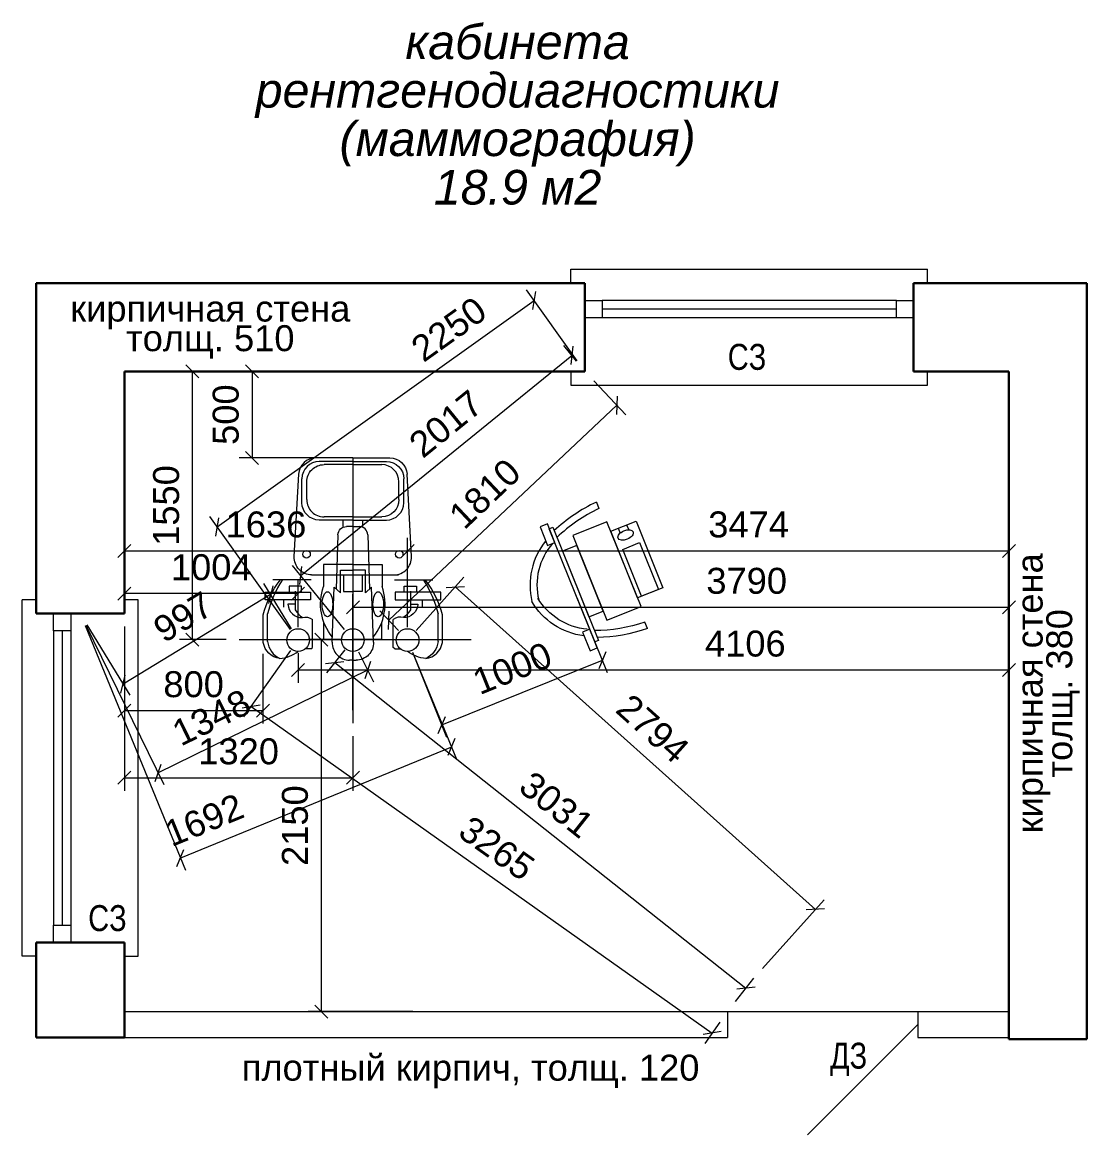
# Model space of a CAD drawing. Header units: metres. Extents: x 14591 to 15202, y 5442 to 5571.
# Drawn here: x 15080.54 to 15086.69, y 5521.08 to 5527.51 of the extents above; entities that cross this region are included whole.
import ezdxf

# ---------------------------------------------------------------- set-up
doc = ezdxf.new("R2010")
doc.units = ezdxf.units.M
doc.header["$MEASUREMENT"] = 0
doc.linetypes.add('AM_DIN_F_W050x2', pattern=[0.003125, 0.00225, -0.000875])
doc.linetypes.add('DGN Style 4', pattern=[5.601258, 2.79888, -1.39944, 0.003499, -1.39944])
doc.layers.get('Defpoints').update_dxf_attribs({"lineweight": 0})
for name, color, linetype, lineweight in [('Level 4', 7, 'Continuous', 0), ('Level 63', 7, 'Continuous', 0), ('Стены', 7, 'Continuous', 13), ('ТХ Мебель', 7, 'Continuous', 30)]:
    doc.layers.add(name, color=color, linetype=linetype, lineweight=lineweight)
doc.styles.add('MONOTXT', font='monotxt.shx', dxfattribs={"width": 0.8, "height": 0.5})
doc.styles.add('Style-Arial', font='arial.ttf')
doc.styles.add('Style-Arial IF', font='ariali.ttf')
doc.styles.add('Style-txt', font='txt.shx')
doc.dimstyles.new('100', dxfattribs={"dimtxt": 0.25, "dimasz": 0.1875, "dimexe": 0.125, "dimexo": 0.125, "dimgap": 0.0625, "dimtad": 1, "dimdec": 0, "dimlfac": 1000, "dimzin": 11, "dimdsep": 46, "dimtxsty": 'Style-txt', "dimblk": 'OBLIQUE', "dimcen": 0.09, "dimadec": 0, "dimazin": 3, "dimtfac": 1, "dimtdec": 0, "dimtmove": 0, "dimatfit": 3, "dimldrblk": 'TerminatorOpen', "dimfxl": 1, "dimfrac": 2, "dimtzin": 11, "dimlwd": 0, "dimlwe": 0, "dimarcsym": 0})

# ---------------------------------------------------------------- blocks, each defined once
blk = doc.blocks.new('*U54')
at = {"layer": 'Стены', "color": 7, "linetype": 'Continuous', "lineweight": 0}
for p, q in [((-0.335, -1.03), (-0.335, 1.03)), ((-0.255, 1.03), (-0.335, 1.03)), ((0.335, 1.03), (0.255, 1.03)), ((0.335, -1.03), (0.335, 1.03)), ((-0.155, 0.85), (-0.155, -0.85)), ((-0.105, 0.85), (-0.105, -0.85)), ((-0.055, 0.85), (-0.055, -0.85)), ((-0.255, -1.03), (-0.335, -1.03)), ((0.255, -1.03), (0.335, -1.03))]:
    blk.add_line(p, q, dxfattribs=at)
at = {"layer": 'Стены', "color": 7, "linetype": 'Continuous', "lineweight": 30}
for p, q in [((0.255, 0.95), (-0.255, 0.95)), ((0.255, -0.95), (-0.255, -0.95))]:
    blk.add_line(p, q, dxfattribs=at)
at = {"layer": 'Стены', "color": 7, "linetype": 'Continuous', "lineweight": 13, "flags": 128}
for points in [[(-0.155, 0.85), (-0.155, 0.95), (-0.055, 0.95), (-0.055, 0.85), (-0.155, 0.85)], [(-0.155, -0.95), (-0.155, -0.85), (-0.055, -0.85), (-0.055, -0.95), (-0.155, -0.95)]]:
    blk.add_lwpolyline(points, close=True, dxfattribs=at)
blk = doc.blocks.new('*U336')
at = {"layer": 'Level 4', "color": 7, "linetype": 'Continuous', "lineweight": 0}
for p, q in [((0.4293, 0.5173), (0.2701, 0.5173)), ((0.0672, 0.2402), (0.0672, 0.4626)), ((0.4231, 0.4924), (0.2639, 0.4924)), ((0.183, 0.4002), (0.2251, 0.4002)), ((-0.067, 0.3382), (-0.5426, 0.3131)), ((0.1326, 0.3327), (0.2413, 0.3327)), ((0.2088, 0.3327), (0.2088, 0.3747)), ((-0.3783, 0.294), (-0.517, 0.294)), ((-0.3961, 0.2665), (-0.4983, 0.2665)), ((0.0383, -0.2383), (0.0383, 0.2641)), ((0.4653, 0.2431), (0.4653, 0.2739)), ((-0.6373, 0), (-0.6373, 0.2132)), ((-0.617, 0.0025), (-0.617, 0.194)), ((-0.2783, 0.0001), (-0.2783, 0.194)), ((0.459, 0.2339), (0.2962, 0.2339)), ((0.4653, 0.2431), (0.459, 0.2339)), ((-0.5983, 0.0008), (-0.5983, 0.1665)), ((-0.2961, 0.001), (-0.2961, 0.1665)), ((-0.0218, 0), (-0.0218, 0.169)), ((-0.0218, 0.169), (0.1063, 0.169)), ((0.4125, 0.1668), (0.3139, 0.1668)), ((0.4125, 0.1668), (0.4125, 0)), ((-0.1924, 0.086), (0.1217, 0.096)), ((0.1432, 0.0722), (0.0109, 0.0722)), ((0.0109, 0.0722), (0.0109, 0)), ((0.428, 0.1193), (0.1103, 0.1087)), ((0.1103, 0.1087), (0.1432, 0.0722)), ((-0.6373, 0), (0.6374, 0)), ((-0.6373, 0), (-0.6373, -0.2132)), ((-0.6373, 0), (0.6374, 0)), ((-0.2408, 0.0569), (-0.2783, 0.0569)), ((-0.2408, 0), (-0.2408, 0.036)), ((-0.2408, 0), (-0.2408, -0.036)), ((-0.0218, 0), (-0.0218, -0.1689)), ((0.0109, -0.0722), (0.0109, 0)), ((0.0383, 0.0548), (0.1349, 0.0548)), ((0.1349, 0.0548), (0.1349, 0)), ((0.1349, -0.0547), (0.1349, 0)), ((0.4125, -0.1667), (0.4125, 0)), ((0.5313, 0), (0.5313, 0.0193)), ((0.5313, 0), (0.5313, -0.0193)), ((-0.617, -0.0025), (-0.617, -0.1939)), ((-0.5983, -0.0007), (-0.5983, -0.1664)), ((-0.2961, -0.0009), (-0.2961, -0.1664)), ((-0.2783, 0), (-0.2783, -0.1939)), ((-0.2408, -0.0568), (-0.2783, -0.0568)), ((0.0383, -0.0547), (0.1349, -0.0547)), ((-0.1924, -0.086), (0.1217, -0.0959)), ((0.1432, -0.0722), (0.0109, -0.0722)), ((0.1103, -0.1086), (0.1432, -0.0722)), ((0.428, -0.1192), (0.1103, -0.1086)), ((-0.0218, -0.1689), (0.1063, -0.1689)), ((0.4125, -0.1667), (0.3139, -0.1667)), ((0.0672, -0.2402), (0.0672, -0.4626)), ((0.459, -0.2339), (0.2962, -0.2339)), ((0.4653, -0.243), (0.459, -0.2339)), ((0.4653, -0.243), (0.4653, -0.2738)), ((-0.067, -0.3381), (-0.5426, -0.313)), ((-0.3783, -0.2939), (-0.517, -0.2939)), ((-0.3961, -0.2664), (-0.4983, -0.2664)), ((0.1326, -0.3326), (0.2413, -0.3326)), ((0.2088, -0.3326), (0.2088, -0.3747)), ((0.183, -0.4002), (0.2251, -0.4002)), ((0.4231, -0.4923), (0.2639, -0.4923)), ((0.4293, -0.5172), (0.2701, -0.5172))]:
    blk.add_line(p, q, dxfattribs=at)
at = {"layer": 'Level 4', "color": 7, "linetype": 'Continuous', "lineweight": 0, "flags": 128}
for points in [[(0.183, 0.2453), (0.183, 0.5074), (0.1394, 0.5074), (0.1394, 0.2453), (0.183, 0.2453)], [(0.1394, 0.3687), (0.1394, 0.2961), (0.1049, 0.2961), (0.1049, 0.3687), (0.1394, 0.3687)], [(0.183, -0.2452), (0.183, -0.5074), (0.1394, -0.5074), (0.1394, -0.2452), (0.183, -0.2452)], [(0.1394, -0.3686), (0.1394, -0.296), (0.1049, -0.296), (0.1049, -0.3686), (0.1394, -0.3686)]]:
    blk.add_lwpolyline(points, close=True, dxfattribs=at)
at = {"layer": 'Level 4', "color": 7, "linetype": 'Continuous', "lineweight": 0}
for centre, radius in [((0.4152, 0.3162), 0.0655), ((-0.0803, 0.2678), 0.0219), ((0.4152, 0), 0.0655), ((0.4152, 0), 0.0655), ((-0.0803, -0.2677), 0.0219), ((0.4152, -0.3161), 0.0655)]:
    blk.add_circle(centre, radius, dxfattribs=at)
for centre, radius, start, end in [((0.4146, -0.0419), 0.5775, 104.49503, 126.78446), ((0.4112, 0.4067), 0.112, 7.73477, 80.69708), ((-0.0617, 0.2383), 0.1, 360, 93.01926), ((-0.4983, 0.1665), 0.1, 90, 180), ((-0.3783, 0.194), 0.1, 360, 90), ((0.3483, 0.2741), 0.0658, 164.42504, 217.71624), ((0.2072, -0.1148), 0.3011, 50.7084, 109.57155), ((-0.1908, 0.036), 0.05, 91.81507, 180), ((0.4313, -0.0193), 0.1, 268.08284, 360), ((-0.3961, -0.1664), 0.1, 270, 360), ((-0.5373, -0.2132), 0.1, 180, 266.98074), ((-0.517, -0.1939), 0.1, 180, 270), ((0.206, -0.2958), 0.079, 272.01294, 2.91889), ((0.1733, -0.2164), 0.1347, 300.35779, 325.98821), ((0.321, -0.4397), 0.202, 5.10256, 37.73548), ((0.4235, 0.1462), 0.6581, 237.33797, 255.96344), ((0.4113, -0.3709), 0.122, 275.53777, 335.37488)]:
    blk.add_arc(centre, radius, start, end, dxfattribs=at)
at = {"layer": 'Level 4', "color": 7, "linetype": 'Continuous', "lineweight": 0, "extrusion": (0, 0, -1)}
for centre, radius, start, end in [((-0.4235, -0.1461), 0.6581, 57.33797, 75.96344), ((-0.4113, 0.371), 0.122, 95.53777, 155.37488), ((-0.321, 0.4398), 0.202, 185.10256, 217.73548), ((-0.206, 0.2958), 0.079, 92.01294, 182.91889), ((-0.1733, 0.2165), 0.1347, 120.35779, 145.98821), ((0.5373, 0.2132), 0.1, 0, 86.98074), ((0.517, 0.194), 0.1, 0, 90), ((0.3961, 0.1665), 0.1, 90, 180), ((-0.4313, 0.0193), 0.1, 88.08284, 180), ((0.1908, -0.036), 0.05, 271.81507, 360), ((-0.2072, 0.1148), 0.3011, 230.7084, 289.57155), ((0.4983, -0.1664), 0.1, 270, 0), ((0.3783, -0.1939), 0.1, 180, 270), ((0.0617, -0.2383), 0.1, 180, 273.01926), ((-0.3483, -0.2741), 0.0658, 344.42504, 37.71624), ((-0.4146, 0.0419), 0.5775, 284.49503, 306.78446), ((-0.4112, -0.4067), 0.112, 187.73477, 260.69708)]:
    blk.add_arc(centre, radius, start, end, dxfattribs=at)
at = {"layer": 'Level 4', "color": 7, "linetype": 'Continuous', "lineweight": 0}
for centre in [(0.2082, 0.1466), (0.2082, -0.1466)]:
    blk.add_ellipse(centre, major_axis=(0.0722, 0), ratio=0.422134, dxfattribs=at)
blk = doc.blocks.new('*U337')
at = {"layer": 'Level 4', "color": 7, "linetype": 'Continuous', "lineweight": 0}
for p, q in [((-0.394, -0.1943), (-0.354, -0.1943)), ((0.2072, -0.2538), (0.1766, -0.2538)), ((0.394, -0.1943), (0.354, -0.1943)), ((0.2072, -0.3076), (0.1758, -0.3076))]:
    blk.add_line(p, q, dxfattribs=at)
at = {"layer": 'Level 4', "color": 7, "linetype": 'Continuous', "lineweight": 0, "flags": 128}
for points in [[(-0.2731, 0.1153), (-0.2731, 0.1604), (-0.3887, 0.1604), (-0.3887, 0.1153), (-0.2731, 0.1153)], [(0.3831, 0.1153), (0.3831, 0.1604), (0.2675, 0.1604), (0.2675, 0.1153), (0.3831, 0.1153)], [(-0.352, 0.0935), (-0.352, 0.1153), (0.3534, 0.1153), (0.3534, 0.0935), (-0.352, 0.0935)], [(0.2039, 0.0049), (0.2039, 0.0935), (-0.2039, 0.0935), (-0.2039, 0.0049), (0.2039, 0.0049)], [(0.2662, -0.2082), (0.2662, 0.0049), (-0.2615, 0.0049), (-0.2615, -0.2082), (0.2662, -0.2082)], [(0.2072, -0.2082), (0.2072, -0.3658), (-0.2084, -0.3658), (-0.2084, -0.2082), (0.2072, -0.2082)], [(-0.2084, -0.3378), (-0.2084, -0.2336), (0.0842, -0.2336), (0.0842, -0.3378), (-0.2084, -0.3378)]]:
    blk.add_lwpolyline(points, close=True, dxfattribs=at)
at = {"layer": 'Level 4', "color": 7, "linetype": 'Continuous', "lineweight": 0, "extrusion": (0, 0, -1)}
for centre, radius, start, end in [((-0.059, -0.0359), 0.4059, 29.21469, 81.64355), ((-0.059, -0.0359), 0.3659, 26.84366, 81.64355), ((-0.566, -0.2472), 0.9615, 3.14947, 20.82746), ((-0.566, -0.2472), 0.9215, 3.28634, 21.69911)]:
    blk.add_arc(centre, radius, start, end, dxfattribs=at)
at = {"layer": 'Level 4', "color": 7, "linetype": 'Continuous', "lineweight": 0}
for centre, radius, start, end in [((-0.059, -0.0359), 0.3659, 26.84366, 81.64355), ((-0.059, -0.0359), 0.4059, 29.21469, 81.64355), ((-0.566, -0.2472), 0.9215, 3.28634, 21.69911), ((-0.566, -0.2472), 0.9615, 3.14947, 20.82746)]:
    blk.add_arc(centre, radius, start, end, dxfattribs=at)
blk.add_ellipse((0.155, -0.2797), major_axis=(0, 0.0467), ratio=0.554875, dxfattribs=at)
blk = doc.blocks.new('_Oblique')
at = {"color": 0, "linetype": 'ByBlock', "lineweight": -2}
blk.add_line((0.5, 0.5), (-0.5, -0.5), dxfattribs=at)
blk = doc.blocks.new('*D338')
at = {"layer": 'Defpoints', "color": 0, "linetype": 'Continuous', "lineweight": 40, "transparency": 16777216}
for p in [(15081.1343, 5524.0957), (15082.4543, 5523.4633), (15082.4543, 5523.1474)]:
    blk.add_point(p, dxfattribs=at)
at = {"layer": 'Стены', "color": 7, "linetype": 'Continuous', "lineweight": 0, "transparency": 16777216}
for p, q in [((15081.1343, 5524.0207), (15081.1343, 5523.0724)), ((15082.4543, 5523.3883), (15082.4543, 5523.0724))]:
    blk.add_line(p, q, dxfattribs=at)
at = {"layer": 'Стены', "color": 0, "linetype": 'Continuous', "lineweight": 0, "transparency": 16777216}
blk.add_line((15081.1343, 5523.1474), (15082.4543, 5523.1474), dxfattribs=at)
at = {"layer": 'Стены', "color": 0, "linetype": 'Continuous', "lineweight": 0, "transparency": 16777216, "xscale": 0.075, "yscale": 0.075, "zscale": 0.075, "rotation": 180}
blk.add_blockref('_Oblique', (15081.1343, 5523.1474), dxfattribs=at)
at = {"layer": 'Стены', "color": 0, "linetype": 'Continuous', "lineweight": 0, "transparency": 16777216, "xscale": 0.075, "yscale": 0.075, "zscale": 0.075}
blk.add_blockref('_Oblique', (15082.4543, 5523.1474), dxfattribs=at)
at = {"layer": 'Стены', "color": 0, "linetype": 'Continuous', "lineweight": 0, "transparency": 16777216, "insert": (15081.7943, 5523.299), "char_height": 0.15, "attachment_point": 5, "style": 'Style-Arial'}
blk.add_mtext('1320', dxfattribs=at)
blk = doc.blocks.new('TerminatorOpen')
at = {"color": 0, "linetype": 'ByBlock', "lineweight": -2}
for q in [(-1, 0.5), (-1, 0), (-1, -0.5)]:
    blk.add_line((0, 0), q, dxfattribs=at)
blk = doc.blocks.new('*D339')
at = {"layer": 'Defpoints', "color": 0, "linetype": 'Continuous', "lineweight": 40, "transparency": 16777216}
for p in [(15082.4643, 5525.4957), (15081.8722, 5524.9957), (15082.4543, 5524.9957)]:
    blk.add_point(p, dxfattribs=at)
at = {"layer": 'Стены', "color": 7, "linetype": 'Continuous', "lineweight": 0, "transparency": 16777216}
for p, q in [((15082.3893, 5525.4957), (15081.7972, 5525.4957)), ((15082.3793, 5524.9957), (15081.7972, 5524.9957))]:
    blk.add_line(p, q, dxfattribs=at)
at = {"layer": 'Стены', "color": 0, "linetype": 'Continuous', "lineweight": 0, "transparency": 16777216}
blk.add_line((15081.8722, 5525.4957), (15081.8722, 5524.9957), dxfattribs=at)
at = {"layer": 'Стены', "color": 0, "linetype": 'Continuous', "lineweight": 0, "transparency": 16777216, "xscale": 0.075, "yscale": 0.075, "zscale": 0.075}
for p, rotation in [((15081.8722, 5525.4957), 90), ((15081.8722, 5524.9957), 270)]:
    blk.add_blockref('_Oblique', p, dxfattribs=dict(at, rotation=rotation))
at = {"layer": 'Стены', "color": 0, "linetype": 'Continuous', "lineweight": 0, "transparency": 16777216, "insert": (15081.7206, 5525.2457), "char_height": 0.15, "attachment_point": 5, "rotation": 90, "style": 'Style-Arial'}
blk.add_mtext('500', dxfattribs=at)
blk = doc.blocks.new('*D340')
at = {"layer": 'Defpoints', "color": 0, "linetype": 'Continuous', "lineweight": 40, "transparency": 16777216}
for p in [(15081.5277, 5525.4957), (15081.9343, 5525.4957), (15081.798, 5523.9457)]:
    blk.add_point(p, dxfattribs=at)
at = {"layer": 'Стены', "color": 7, "linetype": 'Continuous', "lineweight": 0, "transparency": 16777216}
for p, q in [((15081.8593, 5525.4957), (15081.4527, 5525.4957)), ((15081.723, 5523.9457), (15081.4527, 5523.9457))]:
    blk.add_line(p, q, dxfattribs=at)
at = {"layer": 'Стены', "color": 0, "linetype": 'Continuous', "lineweight": 0, "transparency": 16777216}
blk.add_line((15081.5277, 5523.9457), (15081.5277, 5525.4957), dxfattribs=at)
at = {"layer": 'Стены', "color": 0, "linetype": 'Continuous', "lineweight": 0, "transparency": 16777216, "xscale": 0.075, "yscale": 0.075, "zscale": 0.075}
for p, rotation in [((15081.5277, 5525.4957), 90), ((15081.5277, 5523.9457), 270)]:
    blk.add_blockref('_Oblique', p, dxfattribs=dict(at, rotation=rotation))
at = {"layer": 'Стены', "color": 0, "linetype": 'Continuous', "lineweight": 0, "transparency": 16777216, "insert": (15081.3761, 5524.7207), "char_height": 0.15, "attachment_point": 5, "rotation": 90, "style": 'Style-Arial'}
blk.add_mtext('1550', dxfattribs=at)
blk = doc.blocks.new('*D341')
at = {"layer": 'Defpoints', "color": 0, "linetype": 'Continuous', "lineweight": 40, "transparency": 16777216}
for p in [(15081.1343, 5524.0957), (15081.9343, 5523.9378), (15081.9343, 5523.5354)]:
    blk.add_point(p, dxfattribs=at)
at = {"layer": 'Стены', "color": 7, "linetype": 'Continuous', "lineweight": 0, "transparency": 16777216}
for p, q in [((15081.1343, 5524.0207), (15081.1343, 5523.4604)), ((15081.9343, 5523.8628), (15081.9343, 5523.4604))]:
    blk.add_line(p, q, dxfattribs=at)
at = {"layer": 'Стены', "color": 0, "linetype": 'Continuous', "lineweight": 0, "transparency": 16777216}
blk.add_line((15081.1343, 5523.5354), (15081.9343, 5523.5354), dxfattribs=at)
at = {"layer": 'Стены', "color": 0, "linetype": 'Continuous', "lineweight": 0, "transparency": 16777216, "xscale": 0.075, "yscale": 0.075, "zscale": 0.075, "rotation": 180}
blk.add_blockref('_Oblique', (15081.1343, 5523.5354), dxfattribs=at)
at = {"layer": 'Стены', "color": 0, "linetype": 'Continuous', "lineweight": 0, "transparency": 16777216, "xscale": 0.075, "yscale": 0.075, "zscale": 0.075}
blk.add_blockref('_Oblique', (15081.9343, 5523.5354), dxfattribs=at)
at = {"layer": 'Стены', "color": 0, "linetype": 'Continuous', "lineweight": 0, "transparency": 16777216, "insert": (15081.5343, 5523.687), "char_height": 0.15, "attachment_point": 5, "style": 'Style-Arial'}
blk.add_mtext('800', dxfattribs=at)
blk = doc.blocks.new('*D342')
at = {"layer": 'Defpoints', "color": 0, "linetype": 'Continuous', "lineweight": 40, "transparency": 16777216}
for p in [(15083.7212, 5524.2594), (15082.7704, 5523.9432), (15083.8958, 5523.826)]:
    blk.add_point(p, dxfattribs=at)
at = {"layer": 'Стены', "color": 7, "linetype": 'Continuous', "lineweight": 0, "transparency": 16777216}
for p, q in [((15083.7492, 5524.1899), (15083.9238, 5523.7564)), ((15082.7985, 5523.8736), (15082.9962, 5523.3827))]:
    blk.add_line(p, q, dxfattribs=at)
at = {"layer": 'Стены', "color": 0, "linetype": 'Continuous', "lineweight": 0, "transparency": 16777216}
blk.add_line((15082.9682, 5523.4523), (15083.8958, 5523.826), dxfattribs=at)
at = {"layer": 'Стены', "color": 0, "linetype": 'Continuous', "lineweight": 0, "transparency": 16777216, "xscale": 0.075, "yscale": 0.075, "zscale": 0.075}
for p, rotation in [((15083.8958, 5523.826), 21.94202612850598), ((15082.9682, 5523.4523), 201.942026128506)]:
    blk.add_blockref('_Oblique', p, dxfattribs=dict(at, rotation=rotation))
at = {"layer": 'Стены', "color": 0, "linetype": 'Continuous', "lineweight": 0, "transparency": 16777216, "insert": (15083.3754, 5523.7797), "char_height": 0.15, "attachment_point": 5, "rotation": 21.94203, "style": 'Style-Arial'}
blk.add_mtext('1000', dxfattribs=at)
blk = doc.blocks.new('*D343')
at = {"color": 7, "linetype": 'Continuous', "lineweight": 0, "transparency": 16777216}
for p, q in [((15083.8458, 5525.4412), (15084.0306, 5525.2454)), ((15082.719, 5523.9978), (15082.611, 5524.1122))]:
    blk.add_line(p, q, dxfattribs=at)
at = {"color": 0, "linetype": 'Continuous', "lineweight": 0, "transparency": 16777216}
blk.add_line((15082.6625, 5524.0576), (15083.9791, 5525.2999), dxfattribs=at)
at = {"layer": 'Defpoints', "color": 0, "linetype": 'Continuous', "lineweight": 40, "transparency": 16777216}
for p in [(15083.7943, 5525.4957), (15083.9791, 5525.2999), (15082.7704, 5523.9432)]:
    blk.add_point(p, dxfattribs=at)
at = {"color": 0, "linetype": 'Continuous', "lineweight": 0, "transparency": 16777216, "xscale": 0.075, "yscale": 0.075, "zscale": 0.075}
for p, rotation in [((15083.9791, 5525.2999), 43.33777716977843), ((15082.6625, 5524.0576), 223.3377771697784)]:
    blk.add_blockref('_Oblique', p, dxfattribs=dict(at, rotation=rotation))
at = {"color": 0, "linetype": 'Continuous', "lineweight": 0, "transparency": 16777216, "insert": (15083.2168, 5524.789), "char_height": 0.15, "attachment_point": 5, "rotation": 43.33778, "style": 'Style-Arial'}
blk.add_mtext('1810', dxfattribs=at)
blk = doc.blocks.new('*D344')
at = {"color": 7, "linetype": 'Continuous', "lineweight": 0, "transparency": 16777216}
for p, q in [((15082.8205, 5523.9991), (15083.0955, 5524.3061)), ((15084.8217, 5522.0456), (15085.1767, 5522.4419))]:
    blk.add_line(p, q, dxfattribs=at)
at = {"color": 0, "linetype": 'Continuous', "lineweight": 0, "transparency": 16777216}
blk.add_line((15083.0455, 5524.2502), (15085.1267, 5522.3861), dxfattribs=at)
at = {"layer": 'Defpoints', "color": 0, "linetype": 'Continuous', "lineweight": 40, "transparency": 16777216}
for p in [(15082.7704, 5523.9432), (15085.1267, 5522.3861), (15084.7716, 5521.9897)]:
    blk.add_point(p, dxfattribs=at)
at = {"color": 0, "linetype": 'Continuous', "lineweight": 0, "transparency": 16777216, "xscale": 0.075, "yscale": 0.075, "zscale": 0.075}
for p, rotation in [((15083.0455, 5524.2502), 138.1490629556962), ((15085.1267, 5522.3861), 318.1490629556962)]:
    blk.add_blockref('_Oblique', p, dxfattribs=dict(at, rotation=rotation))
at = {"color": 0, "linetype": 'Continuous', "lineweight": 0, "transparency": 16777216, "insert": (15084.1872, 5523.4311), "char_height": 0.15, "attachment_point": 5, "rotation": 318.14906, "style": 'Style-Arial'}
blk.add_mtext('2794', dxfattribs=at)
blk = doc.blocks.new('*D345')
at = {"color": 7, "linetype": 'Continuous', "lineweight": 0, "transparency": 16777216}
for p, q in [((15082.4077, 5523.8871), (15082.3027, 5523.7546)), ((15084.6645, 5521.8545), (15084.7716, 5521.9897))]:
    blk.add_line(p, q, dxfattribs=at)
at = {"color": 0, "linetype": 'Continuous', "lineweight": 0, "transparency": 16777216}
blk.add_line((15082.3493, 5523.8134), (15084.7251, 5521.9309), dxfattribs=at)
at = {"layer": 'Defpoints', "color": 0, "linetype": 'Continuous', "lineweight": 40, "transparency": 16777216}
for p in [(15082.4543, 5523.9459), (15084.7251, 5521.9309), (15084.618, 5521.7957)]:
    blk.add_point(p, dxfattribs=at)
at = {"color": 0, "linetype": 'Continuous', "lineweight": 0, "transparency": 16777216, "xscale": 0.075, "yscale": 0.075, "zscale": 0.075}
for p, rotation in [((15082.3493, 5523.8134), 141.6082354860141), ((15084.7251, 5521.9309), 321.6082354860141)]:
    blk.add_blockref('_Oblique', p, dxfattribs=dict(at, rotation=rotation))
at = {"color": 0, "linetype": 'Continuous', "lineweight": 0, "transparency": 16777216, "insert": (15083.6314, 5522.991), "char_height": 0.15, "attachment_point": 5, "rotation": 321.60824, "style": 'Style-Arial'}
blk.add_mtext('3031', dxfattribs=at)
blk = doc.blocks.new('*D346')
at = {"color": 0, "linetype": 'Continuous', "lineweight": 0, "transparency": 16777216}
blk.add_line((15082.1537, 5524.316), (15083.7196, 5525.5878), dxfattribs=at)
at = {"color": 7, "linetype": 'Continuous', "lineweight": 0, "transparency": 16777216}
for p, q in [((15083.747, 5525.554), (15083.6723, 5525.646)), ((15082.407, 5524.0041), (15082.1064, 5524.3742))]:
    blk.add_line(p, q, dxfattribs=at)
at = {"layer": 'Defpoints', "color": 0, "linetype": 'Continuous', "lineweight": 40, "transparency": 16777216}
for p in [(15083.7196, 5525.5878), (15083.7943, 5525.4957), (15082.4543, 5523.9459)]:
    blk.add_point(p, dxfattribs=at)
at = {"color": 0, "linetype": 'Continuous', "lineweight": 0, "transparency": 16777216, "xscale": 0.075, "yscale": 0.075, "zscale": 0.075}
for p, rotation in [((15083.7196, 5525.5878), 39.08194952071858), ((15082.1537, 5524.316), 219.0819495207186)]:
    blk.add_blockref('_Oblique', p, dxfattribs=dict(at, rotation=rotation))
at = {"color": 0, "linetype": 'Continuous', "lineweight": 0, "transparency": 16777216, "insert": (15082.9926, 5525.1926), "char_height": 0.15, "attachment_point": 5, "rotation": 39.08195, "style": 'Style-Arial'}
blk.add_mtext('2017', dxfattribs=at)
blk = doc.blocks.new('*D347')
at = {"color": 7, "linetype": 'Continuous', "lineweight": 0, "transparency": 16777216}
for p, q in [((15083.7507, 5525.5568), (15083.4582, 5525.966)), ((15082.0946, 5524.0042), (15081.6276, 5524.6577))]:
    blk.add_line(p, q, dxfattribs=at)
at = {"color": 0, "linetype": 'Continuous', "lineweight": 0, "transparency": 16777216}
blk.add_line((15081.6712, 5524.5967), (15083.5018, 5525.905), dxfattribs=at)
at = {"layer": 'Defpoints', "color": 0, "linetype": 'Continuous', "lineweight": 40, "transparency": 16777216}
for p in [(15083.5018, 5525.905), (15083.7943, 5525.4957), (15082.1382, 5523.9432)]:
    blk.add_point(p, dxfattribs=at)
at = {"color": 0, "linetype": 'Continuous', "lineweight": 0, "transparency": 16777216, "xscale": 0.075, "yscale": 0.075, "zscale": 0.075}
for p, rotation in [((15083.5018, 5525.905), 35.55257226797847), ((15081.6712, 5524.5967), 215.5525722679785)]:
    blk.add_blockref('_Oblique', p, dxfattribs=dict(at, rotation=rotation))
at = {"color": 0, "linetype": 'Continuous', "lineweight": 0, "transparency": 16777216, "insert": (15083.0091, 5525.7392), "char_height": 0.15, "attachment_point": 5, "rotation": 35.55257, "style": 'Style-Arial'}
blk.add_mtext('2250', dxfattribs=at)
blk = doc.blocks.new('*D348')
at = {"color": 7, "linetype": 'Continuous', "lineweight": 0, "transparency": 16777216}
for p, q in [((15082.0948, 5523.882), (15081.8232, 5523.4988)), ((15084.5746, 5521.7346), (15084.4869, 5521.6108))]:
    blk.add_line(p, q, dxfattribs=at)
at = {"color": 0, "linetype": 'Continuous', "lineweight": 0, "transparency": 16777216}
blk.add_line((15081.8666, 5523.56), (15084.5303, 5521.672), dxfattribs=at)
at = {"layer": 'Defpoints', "color": 0, "linetype": 'Continuous', "lineweight": 40, "transparency": 16777216}
for p in [(15082.1382, 5523.9432), (15084.618, 5521.7957), (15084.5303, 5521.672)]:
    blk.add_point(p, dxfattribs=at)
at = {"color": 0, "linetype": 'Continuous', "lineweight": 0, "transparency": 16777216, "xscale": 0.075, "yscale": 0.075, "zscale": 0.075}
for p, rotation in [((15081.8666, 5523.56), 144.6714562577724), ((15084.5303, 5521.672), 324.6714562577724)]:
    blk.add_blockref('_Oblique', p, dxfattribs=dict(at, rotation=rotation))
at = {"color": 0, "linetype": 'Continuous', "lineweight": 0, "transparency": 16777216, "insert": (15083.2861, 5522.7397), "char_height": 0.15, "attachment_point": 5, "rotation": 324.67146, "style": 'Style-Arial'}
blk.add_mtext('3265', dxfattribs=at)
blk = doc.blocks.new('*D349')
at = {"color": 7, "linetype": 'Continuous', "lineweight": 0, "transparency": 16777216}
for p, q in [((15082.3931, 5523.9457), (15082.1969, 5523.9457)), ((15082.8011, 5521.7957), (15082.1969, 5521.7957))]:
    blk.add_line(p, q, dxfattribs=at)
at = {"color": 0, "linetype": 'Continuous', "lineweight": 0, "transparency": 16777216}
blk.add_line((15082.2719, 5523.9457), (15082.2719, 5521.7957), dxfattribs=at)
at = {"layer": 'Defpoints', "color": 0, "linetype": 'Continuous', "lineweight": 40, "transparency": 16777216}
for p in [(15082.4681, 5523.9457), (15082.2719, 5521.7957), (15082.8761, 5521.7957)]:
    blk.add_point(p, dxfattribs=at)
at = {"color": 0, "linetype": 'Continuous', "lineweight": 0, "transparency": 16777216, "xscale": 0.075, "yscale": 0.075, "zscale": 0.075}
for p, rotation in [((15082.2719, 5523.9457), 90), ((15082.2719, 5521.7957), 270)]:
    blk.add_blockref('_Oblique', p, dxfattribs=dict(at, rotation=rotation))
at = {"color": 0, "linetype": 'Continuous', "lineweight": 0, "transparency": 16777216, "insert": (15082.1203, 5522.8707), "char_height": 0.15, "attachment_point": 5, "rotation": 90, "style": 'Style-Arial'}
blk.add_mtext('2150', dxfattribs=at)
blk = doc.blocks.new('*D350')
at = {"color": 7, "linetype": 'Continuous', "lineweight": 0, "transparency": 16777216}
for p, q in [((15082.7704, 5524.0182), (15082.7704, 5524.5335)), ((15086.2443, 5524.1982), (15086.2443, 5524.5335))]:
    blk.add_line(p, q, dxfattribs=at)
at = {"color": 0, "linetype": 'Continuous', "lineweight": 0, "transparency": 16777216}
blk.add_line((15082.7704, 5524.4585), (15086.2443, 5524.4585), dxfattribs=at)
at = {"layer": 'Defpoints', "color": 0, "linetype": 'Continuous', "lineweight": 40, "transparency": 16777216}
for p in [(15086.2443, 5524.4585), (15086.2443, 5524.1232), (15082.7704, 5523.9432)]:
    blk.add_point(p, dxfattribs=at)
at = {"color": 0, "linetype": 'Continuous', "lineweight": 0, "transparency": 16777216, "xscale": 0.075, "yscale": 0.075, "zscale": 0.075, "rotation": 180}
blk.add_blockref('_Oblique', (15082.7704, 5524.4585), dxfattribs=at)
at = {"color": 0, "linetype": 'Continuous', "lineweight": 0, "transparency": 16777216, "xscale": 0.075, "yscale": 0.075, "zscale": 0.075}
blk.add_blockref('_Oblique', (15086.2443, 5524.4585), dxfattribs=at)
at = {"color": 0, "linetype": 'Continuous', "lineweight": 0, "transparency": 16777216, "insert": (15084.7406, 5524.6102), "char_height": 0.15, "attachment_point": 5, "style": 'Style-Arial'}
blk.add_mtext('3474', dxfattribs=at)
blk = doc.blocks.new('*D351')
at = {"color": 7, "linetype": 'Continuous', "lineweight": 0, "transparency": 16777216}
for p, q in [((15082.4543, 5523.5383), (15082.4543, 5524.2078)), ((15086.2443, 5523.6407), (15086.2443, 5524.2078))]:
    blk.add_line(p, q, dxfattribs=at)
at = {"color": 0, "linetype": 'Continuous', "lineweight": 0, "transparency": 16777216}
blk.add_line((15082.4543, 5524.1328), (15086.2443, 5524.1328), dxfattribs=at)
at = {"layer": 'Defpoints', "color": 0, "linetype": 'Continuous', "lineweight": 40, "transparency": 16777216}
for p in [(15086.2443, 5524.1328), (15086.2443, 5523.5657), (15082.4543, 5523.4633)]:
    blk.add_point(p, dxfattribs=at)
at = {"color": 0, "linetype": 'Continuous', "lineweight": 0, "transparency": 16777216, "xscale": 0.075, "yscale": 0.075, "zscale": 0.075, "rotation": 180}
blk.add_blockref('_Oblique', (15082.4543, 5524.1328), dxfattribs=at)
at = {"color": 0, "linetype": 'Continuous', "lineweight": 0, "transparency": 16777216, "xscale": 0.075, "yscale": 0.075, "zscale": 0.075}
blk.add_blockref('_Oblique', (15086.2443, 5524.1328), dxfattribs=at)
at = {"color": 0, "linetype": 'Continuous', "lineweight": 0, "transparency": 16777216, "insert": (15084.7297, 5524.2844), "char_height": 0.15, "attachment_point": 5, "style": 'Style-Arial'}
blk.add_mtext('3790', dxfattribs=at)
blk = doc.blocks.new('*D352')
at = {"color": 7, "linetype": 'Continuous', "lineweight": 0, "transparency": 16777216}
for p, q in [((15082.1382, 5523.8682), (15082.1382, 5523.6951)), ((15086.2443, 5523.6407), (15086.2443, 5523.8451))]:
    blk.add_line(p, q, dxfattribs=at)
at = {"color": 0, "linetype": 'Continuous', "lineweight": 0, "transparency": 16777216}
blk.add_line((15082.1382, 5523.7701), (15086.2443, 5523.7701), dxfattribs=at)
at = {"layer": 'Defpoints', "color": 0, "linetype": 'Continuous', "lineweight": 40, "transparency": 16777216}
for p in [(15082.1382, 5523.9432), (15086.2443, 5523.7701), (15086.2443, 5523.5657)]:
    blk.add_point(p, dxfattribs=at)
at = {"color": 0, "linetype": 'Continuous', "lineweight": 0, "transparency": 16777216, "xscale": 0.075, "yscale": 0.075, "zscale": 0.075, "rotation": 180}
blk.add_blockref('_Oblique', (15082.1382, 5523.7701), dxfattribs=at)
at = {"color": 0, "linetype": 'Continuous', "lineweight": 0, "transparency": 16777216, "xscale": 0.075, "yscale": 0.075, "zscale": 0.075}
blk.add_blockref('_Oblique', (15086.2443, 5523.7701), dxfattribs=at)
at = {"color": 0, "linetype": 'Continuous', "lineweight": 0, "transparency": 16777216, "insert": (15084.7218, 5523.9217), "char_height": 0.15, "attachment_point": 5, "style": 'Style-Arial'}
blk.add_mtext('4106', dxfattribs=at)
blk = doc.blocks.new('*D353')
at = {"color": 7, "linetype": 'Continuous', "lineweight": 0, "transparency": 16777216}
for p, q in [((15081.1343, 5524.1707), (15081.1343, 5524.2865)), ((15082.1382, 5524.0182), (15082.1382, 5524.2865))]:
    blk.add_line(p, q, dxfattribs=at)
at = {"color": 0, "linetype": 'Continuous', "lineweight": 0, "transparency": 16777216}
blk.add_line((15082.1382, 5524.2115), (15081.1343, 5524.2115), dxfattribs=at)
at = {"layer": 'Defpoints', "color": 0, "linetype": 'Continuous', "lineweight": 40, "transparency": 16777216}
for p in [(15081.1343, 5524.2115), (15081.1343, 5524.0957), (15082.1382, 5523.9432)]:
    blk.add_point(p, dxfattribs=at)
at = {"color": 0, "linetype": 'Continuous', "lineweight": 0, "transparency": 16777216, "xscale": 0.075, "yscale": 0.075, "zscale": 0.075, "rotation": 180}
blk.add_blockref('_Oblique', (15081.1343, 5524.2115), dxfattribs=at)
at = {"color": 0, "linetype": 'Continuous', "lineweight": 0, "transparency": 16777216, "xscale": 0.075, "yscale": 0.075, "zscale": 0.075}
blk.add_blockref('_Oblique', (15082.1382, 5524.2115), dxfattribs=at)
at = {"color": 0, "linetype": 'Continuous', "lineweight": 0, "transparency": 16777216, "insert": (15081.6363, 5524.3631), "char_height": 0.15, "attachment_point": 5, "style": 'Style-Arial'}
blk.add_mtext('1004', dxfattribs=at)
blk = doc.blocks.new('*D354')
at = {"color": 7, "linetype": 'Continuous', "lineweight": 0, "transparency": 16777216}
for p, q in [((15081.1343, 5524.1707), (15081.1343, 5524.5335)), ((15082.7704, 5524.0182), (15082.7704, 5524.5335))]:
    blk.add_line(p, q, dxfattribs=at)
at = {"color": 0, "linetype": 'Continuous', "lineweight": 0, "transparency": 16777216}
blk.add_line((15081.1343, 5524.4585), (15082.7704, 5524.4585), dxfattribs=at)
at = {"layer": 'Defpoints', "color": 0, "linetype": 'Continuous', "lineweight": 40, "transparency": 16777216}
for p in [(15082.7704, 5524.4585), (15081.1343, 5524.0957), (15082.7704, 5523.9432)]:
    blk.add_point(p, dxfattribs=at)
at = {"color": 0, "linetype": 'Continuous', "lineweight": 0, "transparency": 16777216, "xscale": 0.075, "yscale": 0.075, "zscale": 0.075, "rotation": 180}
blk.add_blockref('_Oblique', (15081.1343, 5524.4585), dxfattribs=at)
at = {"color": 0, "linetype": 'Continuous', "lineweight": 0, "transparency": 16777216, "xscale": 0.075, "yscale": 0.075, "zscale": 0.075}
blk.add_blockref('_Oblique', (15082.7704, 5524.4585), dxfattribs=at)
at = {"color": 0, "linetype": 'Continuous', "lineweight": 0, "transparency": 16777216, "insert": (15081.9524, 5524.6102), "char_height": 0.15, "attachment_point": 5, "style": 'Style-Arial'}
blk.add_mtext('1636', dxfattribs=at)
blk = doc.blocks.new('*D355')
at = {"color": 7, "linetype": 'Continuous', "lineweight": 0, "transparency": 16777216}
for p, q in [((15082.0993, 5524.0073), (15081.9401, 5524.2696)), ((15080.9182, 5524.0316), (15081.1656, 5523.624))]:
    blk.add_line(p, q, dxfattribs=at)
at = {"color": 0, "linetype": 'Continuous', "lineweight": 0, "transparency": 16777216}
blk.add_line((15081.979, 5524.2055), (15081.1267, 5523.6881), dxfattribs=at)
at = {"layer": 'Defpoints', "color": 0, "linetype": 'Continuous', "lineweight": 40, "transparency": 16777216}
for p in [(15080.8793, 5524.0957), (15082.1382, 5523.9432), (15081.1267, 5523.6881)]:
    blk.add_point(p, dxfattribs=at)
at = {"color": 0, "linetype": 'Continuous', "lineweight": 0, "transparency": 16777216, "xscale": 0.075, "yscale": 0.075, "zscale": 0.075}
for p, rotation in [((15081.979, 5524.2055), 31.25572662377543), ((15081.1267, 5523.6881), 211.2557266237754)]:
    blk.add_blockref('_Oblique', p, dxfattribs=dict(at, rotation=rotation))
at = {"color": 0, "linetype": 'Continuous', "lineweight": 0, "transparency": 16777216, "insert": (15081.4742, 5524.0764), "char_height": 0.15, "attachment_point": 5, "rotation": 31.25573, "style": 'Style-Arial'}
blk.add_mtext('997', dxfattribs=at)
blk = doc.blocks.new('*D356')
at = {"color": 7, "linetype": 'Continuous', "lineweight": 0, "transparency": 16777216}
for p, q in [((15080.9123, 5524.0284), (15081.3623, 5523.1086)), ((15082.4873, 5523.8758), (15082.5729, 5523.7009))]:
    blk.add_line(p, q, dxfattribs=at)
at = {"color": 0, "linetype": 'Continuous', "lineweight": 0, "transparency": 16777216}
blk.add_line((15082.5399, 5523.7682), (15081.3293, 5523.1759), dxfattribs=at)
at = {"layer": 'Defpoints', "color": 0, "linetype": 'Continuous', "lineweight": 40, "transparency": 16777216}
for p in [(15080.8793, 5524.0957), (15082.4543, 5523.9432), (15081.3293, 5523.1759)]:
    blk.add_point(p, dxfattribs=at)
at = {"color": 0, "linetype": 'Continuous', "lineweight": 0, "transparency": 16777216, "xscale": 0.075, "yscale": 0.075, "zscale": 0.075}
for p, rotation in [((15082.5399, 5523.7682), 26.06962262779161), ((15081.3293, 5523.1759), 206.0696226277916)]:
    blk.add_blockref('_Oblique', p, dxfattribs=dict(at, rotation=rotation))
at = {"color": 0, "linetype": 'Continuous', "lineweight": 0, "transparency": 16777216, "insert": (15081.6371, 5523.4954), "char_height": 0.15, "attachment_point": 5, "rotation": 26.06962, "style": 'Style-Arial'}
blk.add_mtext('1348', dxfattribs=at)
blk = doc.blocks.new('*D357')
at = {"color": 7, "linetype": 'Continuous', "lineweight": 0, "transparency": 16777216}
for p, q in [((15080.9078, 5524.0263), (15081.4866, 5522.6138)), ((15082.7989, 5523.8738), (15083.0523, 5523.2554))]:
    blk.add_line(p, q, dxfattribs=at)
at = {"color": 0, "linetype": 'Continuous', "lineweight": 0, "transparency": 16777216}
blk.add_line((15083.0239, 5523.3248), (15081.4581, 5522.6832), dxfattribs=at)
at = {"layer": 'Defpoints', "color": 0, "linetype": 'Continuous', "lineweight": 40, "transparency": 16777216}
for p in [(15080.8793, 5524.0957), (15082.7704, 5523.9432), (15081.4581, 5522.6832)]:
    blk.add_point(p, dxfattribs=at)
at = {"color": 0, "linetype": 'Continuous', "lineweight": 0, "transparency": 16777216, "xscale": 0.075, "yscale": 0.075, "zscale": 0.075}
for p, rotation in [((15083.0239, 5523.3248), 22.28217007386788), ((15081.4581, 5522.6832), 202.2821700738679)]:
    blk.add_blockref('_Oblique', p, dxfattribs=dict(at, rotation=rotation))
at = {"color": 0, "linetype": 'Continuous', "lineweight": 0, "transparency": 16777216, "insert": (15081.5945, 5522.9029), "char_height": 0.15, "attachment_point": 5, "rotation": 22.28217, "style": 'Style-Arial'}
blk.add_mtext('1692', dxfattribs=at)

msp = doc.modelspace()

# ---------------------------------------------------------------- linework, layer by layer
at = {"color": 7, "linetype": 'Continuous', "lineweight": 0}
msp.add_line((15084.61795649, 5521.7957446), (15085.71795649, 5521.7957446), dxfattribs=at)
at = {"layer": 'Стены', "color": 7, "linetype": 'Continuous', "lineweight": 30}
for p, q in [((15080.62432212, 5526.0057446), (15080.62432212, 5524.0957446)), ((15080.62432212, 5526.0057446), (15083.79432212, 5526.0057446)), ((15085.69432212, 5526.0057446), (15086.69432212, 5526.0057446)), ((15086.69432212, 5526.0057446), (15086.69432212, 5521.6357446)), ((15081.13432212, 5525.4957446), (15083.79432212, 5525.4957446)), ((15081.13432212, 5525.4957446), (15081.13432212, 5524.0957446)), ((15085.69432212, 5525.4957446), (15086.24432212, 5525.4957446)), ((15086.24432212, 5525.4957446), (15086.24432212, 5521.6357446)), ((15080.62432212, 5522.1957446), (15080.62432212, 5521.6457446)), ((15081.13432212, 5522.1957446), (15081.13432212, 5521.6457446)), ((15081.13432212, 5521.6457446), (15080.62432212, 5521.6457446)), ((15086.24432212, 5521.6357446), (15086.69432212, 5521.6357446))]:
    msp.add_line(p, q, dxfattribs=at)
at = {"layer": 'Стены', "color": 1, "linetype": 'DGN Style 4', "lineweight": 13}
for p, q in [((15082.45432212, 5524.9957446), (15082.45432212, 5523.46326204)), ((15081.79804987, 5523.9457446), (15083.13807158, 5523.9457446))]:
    msp.add_line(p, q, dxfattribs=at)
at = {"layer": 'Стены', "color": 7, "linetype": 'Continuous', "lineweight": 13}
for p, q in [((15081.13432212, 5521.7957446), (15084.61795649, 5521.7957446)), ((15084.61795649, 5521.7957446), (15084.61795649, 5521.6457446)), ((15085.71795649, 5521.7957446), (15085.71795649, 5521.6457446)), ((15085.71795649, 5521.7957446), (15086.24432212, 5521.7957446)), ((15081.13432212, 5521.6457446), (15084.61795649, 5521.6457446)), ((15085.71795649, 5521.6457446), (15086.24432212, 5521.6457446))]:
    msp.add_line(p, q, dxfattribs=at)
at = {"layer": 'Стены', "color": 7, "linetype": 'Continuous', "lineweight": 0}
msp.add_line((15085.71795649, 5521.7207446), (15085.08156039, 5521.0843485), dxfattribs=at)

# ---------------------------------------------------------------- block references
at = {"layer": 'Level 4', "color": 7, "linetype": 'Continuous', "lineweight": 0}
for name, p, rotation in [('*U336', (15082.45429331, 5524.35844367), 270), ('*U337', (15083.82836197, 5524.30187087), 111.9420261286479)]:
    msp.add_blockref(name, p, dxfattribs=dict(at, rotation=rotation))
at = {"layer": 'Стены', "color": 7, "linetype": 'Continuous', "lineweight": 30, "rotation": 270}
msp.add_blockref('*U54', (15084.74437159, 5525.75072518), dxfattribs=at)
at = {"layer": 'Стены', "color": 7, "linetype": 'Continuous', "lineweight": 30}
msp.add_blockref('*U54', (15080.87934155, 5523.14579406), dxfattribs=at)

# ---------------------------------------------------------------- texts
at = {"color": 7, "linetype": 'Continuous', "lineweight": 13, "insert": (15083.40607099, 5526.97855477), "char_height": 0.2, "attachment_point": 5, "line_spacing_factor": 0.84, "style": 'Style-Arial IF'}
msp.add_mtext('кабинета \\Pрентгенодиагностики\\P(маммография)\\P18.9 м2', dxfattribs=at)
at = {"color": 7, "linetype": 'Continuous', "lineweight": 0, "insert": (15081.63064692, 5525.75136647), "char_height": 0.15, "attachment_point": 5, "line_spacing_factor": 0.684512, "style": 'Style-Arial'}
msp.add_mtext('кирпичная стена\\Pтолщ. 510', dxfattribs=at)
at = {"color": 7, "linetype": 'Continuous', "lineweight": 0, "insert": (15086.47168858, 5523.63530538), "char_height": 0.15, "attachment_point": 5, "rotation": 90, "line_spacing_factor": 0.684512, "style": 'Style-Arial'}
msp.add_mtext('кирпичная стена\\Pтолщ. 380', dxfattribs=at)
at = {"layer": 'Level 63', "color": 7, "linetype": 'Continuous', "lineweight": 13, "insert": (15083.13466781, 5521.44943204), "char_height": 0.15, "attachment_point": 5, "line_spacing_factor": 0.84, "style": 'Style-Arial'}
msp.add_mtext('плотный кирпич, толщ. 120', dxfattribs=at)
at = {"layer": 'ТХ Мебель', "color": 7, "linetype": 'AM_DIN_F_W050x2', "lineweight": 30, "ltscale": 100, "char_height": 0.15, "attachment_point": 5, "line_spacing_factor": 0.6, "style": 'MONOTXT'}
for s, insert in [('\\fArial|b0|i0|c204204|p39;СЗ', (15084.73158944, 5525.5785201)), ('\\fArial|b0|i0|c204204|p39;СЗ', (15081.0364004, 5522.33518797)), ('\\fArial|b0|i0|c204204|p39; ДЗ ', (15085.29507123, 5521.51964609))]:
    msp.add_mtext(s, dxfattribs=dict(at, insert=insert))

# ---------------------------------------------------------------- dimensions: what is measured, and where the dimension line sits
at = {"color": 7, "linetype": 'Continuous', "lineweight": 0}
for base, p1, p2, angle, picture, middle in [((15083.50183876, 5525.90499634), (15082.13819519, 5523.94320203), (15083.79432212, 5525.4957446), 35.552572268, '*D347', (15083.09724456, 5525.61584162)), ((15083.71959835, 5525.58775139), (15082.45432212, 5523.94590969), (15083.79432212, 5525.4957446), 39.081949521, '*D346', (15083.0881539, 5525.07492063)), ((15081.32932264, 5523.17594524), (15082.45432212, 5523.94320203), (15080.87932212, 5524.0957446), 206.069622628, '*D356', (15081.70378766, 5523.35914764)), ((15081.45813302, 5522.68320592), (15082.77044906, 5523.94320203), (15080.87932212, 5524.0957446), 202.282170074, '*D357', (15081.65199662, 5522.76264471))]:
    dim = msp.add_linear_dim(base=base, p1=p1, p2=p2, angle=angle, dimstyle='100', override={"dimtxt": 0.15, "dimasz": 0.075, "dimexe": 0.075, "dimexo": 0.075, "dimgap": 0.075, "dimtxsty": 'Style-Arial', "dimclre": 7, "dimtofl": 0, "dimfrac": 0}, dxfattribs=at)
    dim.commit()
    dim.dimension.update_dxf_attribs({"geometry": picture, "text_midpoint": middle, "dimtype": 160})
for base, p1, p2, angle, picture, middle in [((15083.97907788, 5525.29994537), (15082.77044906, 5523.94320203), (15083.79432212, 5525.4957446), 43.33777717, '*D343', (15083.21675041, 5524.78903174)), ((15081.13432212, 5524.21149319), (15082.13819519, 5523.94320203), (15081.13432212, 5524.0957446), 180, '*D353', (15081.63625866, 5524.36307914)), ((15085.12667772, 5522.3860804), (15082.77044906, 5523.94320203), (15084.77163921, 5521.9897012), 318.149062956, '*D344', (15084.18720638, 5523.4310718)), ((15081.12671585, 5523.68814423), (15082.13819519, 5523.94320203), (15080.87932212, 5524.0957446), 211.255726624, '*D355', (15081.47421709, 5524.07638322)), ((15082.27187214, 5521.7957446), (15082.46806073, 5523.9457446), (15082.87613931, 5521.7957446), 270, '*D349', (15082.12028619, 5522.8707446)), ((15084.53027061, 5521.67203212), (15082.13819519, 5523.94320203), (15084.61795649, 5521.7957446), 324.671456258, '*D348', (15083.28611917, 5522.73973536)), ((15084.72506158, 5521.9309175), (15082.45432212, 5523.94590969), (15084.61795649, 5521.7957446), 321.608235486, '*D345', (15083.63135309, 5522.99099252))]:
    dim = msp.add_linear_dim(base=base, p1=p1, p2=p2, angle=angle, dimstyle='100', override={"dimtxt": 0.15, "dimasz": 0.075, "dimexe": 0.075, "dimexo": 0.075, "dimgap": 0.075, "dimtxsty": 'Style-Arial', "dimclre": 7, "dimtofl": 0, "dimfrac": 0}, dxfattribs=at)
    dim.commit()
    dim.dimension.update_dxf_attribs({"geometry": picture, "text_midpoint": middle})
dim = msp.add_linear_dim(base=(15082.77044906, 5524.45853451), p1=(15081.13432212, 5524.0957446), p2=(15082.77044906, 5523.94320203), dimstyle='100', override={"dimtxt": 0.15, "dimasz": 0.075, "dimexe": 0.075, "dimexo": 0.075, "dimgap": 0.075, "dimtxsty": 'Style-Arial', "dimclre": 7, "dimtofl": 0, "dimfrac": 0}, dxfattribs=at)
dim.commit()
dim.dimension.update_dxf_attribs({"geometry": '*D354', "text_midpoint": (15081.95238559, 5524.61017162)})
for base, p1, p2, picture, middle in [((15086.24432212, 5524.45853451), (15082.77044906, 5523.94320203), (15086.24432212, 5524.12321061), '*D350', (15084.74055366, 5524.45853451)), ((15086.24432212, 5524.13279129), (15082.45432212, 5523.46326204), (15086.24432212, 5523.5657446), '*D351', (15084.72967188, 5524.13279129)), ((15086.24432212, 5523.77009402), (15082.13819519, 5523.94320203), (15086.24432212, 5523.5657446), '*D352', (15084.72175348, 5523.77009402))]:
    dim = msp.add_linear_dim(base=base, p1=p1, p2=p2, dimstyle='100', override={"dimtxt": 0.15, "dimasz": 0.075, "dimexe": 0.075, "dimexo": 0.075, "dimgap": 0.075, "dimtxsty": 'Style-Arial', "dimclre": 7, "dimtofl": 0, "dimfrac": 0}, dxfattribs=at)
    dim.commit()
    dim.dimension.update_dxf_attribs({"geometry": picture, "text_midpoint": middle, "dimtype": 160})
at = {"layer": 'Стены', "color": 1, "linetype": 'Continuous', "lineweight": 0}
for base, p1, p2, angle, picture, middle in [((15081.52765264, 5525.4957446), (15081.79804987, 5523.9457446), (15081.93432212, 5525.4957446), 90, '*D340', (15081.37606669, 5524.7207446)), ((15081.87222965, 5524.9957446), (15082.46432212, 5525.4957446), (15082.45432212, 5524.9957446), 270, '*D339', (15081.7206437, 5525.2457446)), ((15083.89577513, 5523.82595855), (15082.77044906, 5523.94320203), (15083.72115631, 5524.25941752), 21.942026129, '*D342', (15083.37535106, 5523.77972986))]:
    dim = msp.add_linear_dim(base=base, p1=p1, p2=p2, angle=angle, dimstyle='100', override={"dimtxt": 0.15, "dimasz": 0.075, "dimexe": 0.075, "dimexo": 0.075, "dimgap": 0.075, "dimdec": 4, "dimtxsty": 'Style-Arial', "dimclre": 7, "dimtdec": 4, "dimtofl": 0, "dimfrac": 0}, dxfattribs=at)
    dim.commit()
    dim.dimension.update_dxf_attribs({"geometry": picture, "text_midpoint": middle})
for base, p2, picture, middle in [((15082.45432212, 5523.14735614), (15082.45432212, 5523.46326204), '*D338', (15081.79432212, 5523.29899325)), ((15081.93432212, 5523.53537379), (15081.93432212, 5523.93776247), '*D341', (15081.53432212, 5523.68695974))]:
    dim = msp.add_linear_dim(base=base, p1=(15081.13432212, 5524.0957446), p2=p2, dimstyle='100', override={"dimtxt": 0.15, "dimasz": 0.075, "dimexe": 0.075, "dimexo": 0.075, "dimgap": 0.075, "dimdec": 4, "dimtxsty": 'Style-Arial', "dimclre": 7, "dimtdec": 4, "dimtofl": 0, "dimfrac": 0}, dxfattribs=at)
    dim.commit()
    dim.dimension.update_dxf_attribs({"geometry": picture, "text_midpoint": middle})

doc.saveas('drawing.dxf')
